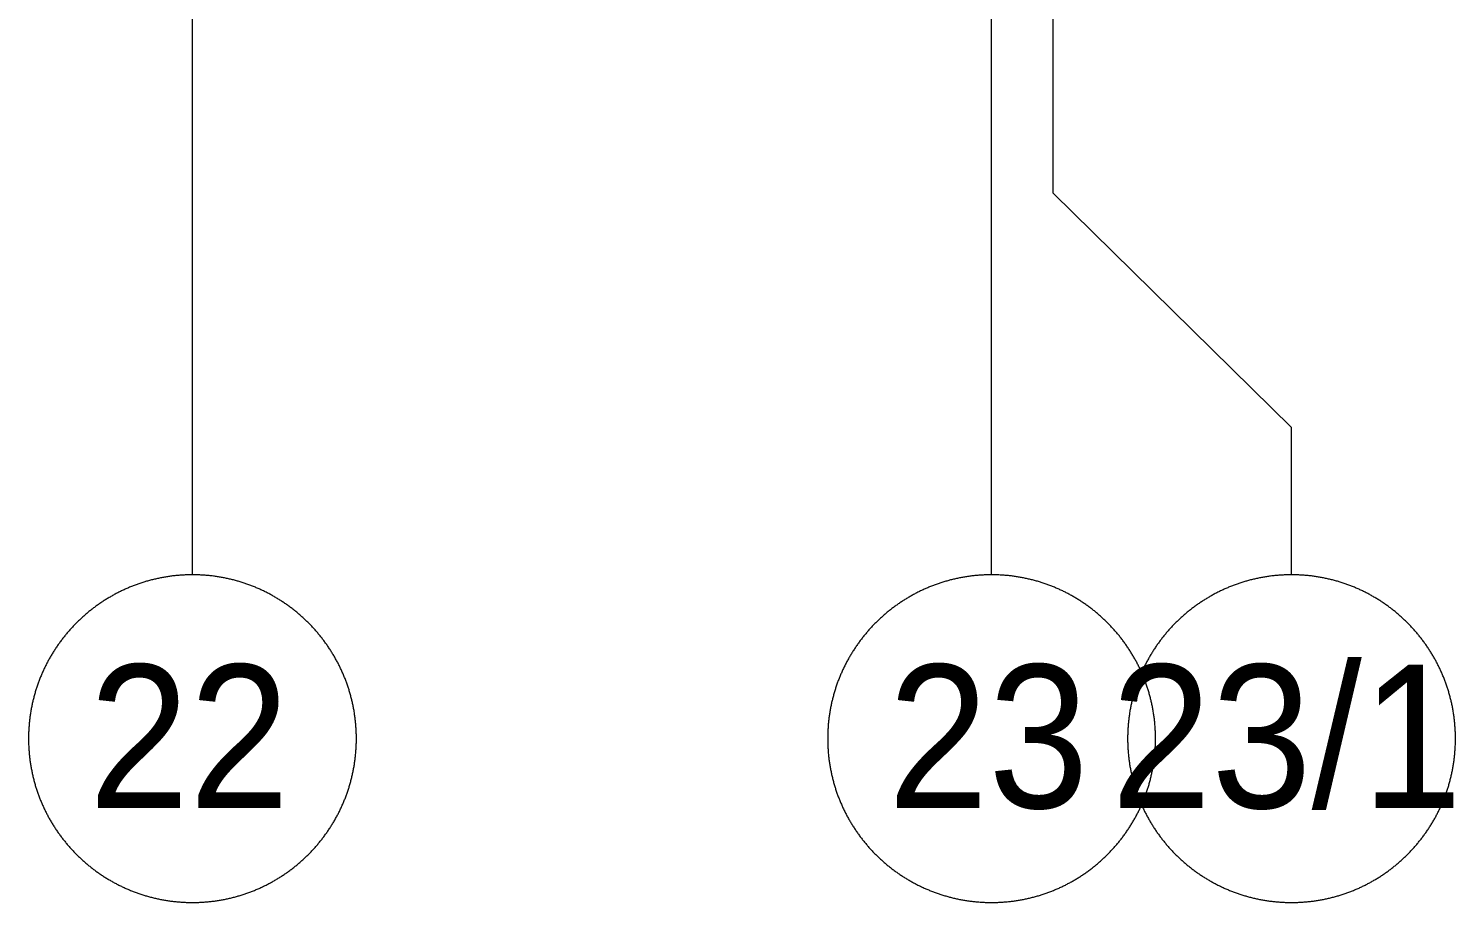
# Model space of a CAD drawing. Header units: millimetres. Extents: x 3914 to 443608, y -156176 to 78197.
# Drawn here: x 106117 to 113081, y -149619 to -145351 of the extents above; entities that cross this region are included whole.
import ezdxf

# ---------------------------------------------------------------- set-up
doc = ezdxf.new("R2010")
doc.units = ezdxf.units.MM
doc.linetypes.add('50_200_ШТРИХ_1Т_ш5_п1_п1_', pattern=[700, 500, -100, 0, -100])
doc.layers.add('Оси', color=7, linetype='Continuous', lineweight=9)
doc.layers.add('Оси-1', color=7, linetype='50_200_ШТРИХ_1Т_ш5_п1_п1_', lineweight=9)
doc.styles.add('Arial', font='arial.ttf', dxfattribs={"width": 0.9, "height": 700})

# ---------------------------------------------------------------- blocks, each defined once
blk = doc.blocks.new('Ось сетки - D8-29747960-Объем проектирования 1 этажа')
at = {"layer": 'Оси-1'}
for start, end in [(360, 180), (180, 360)]:
    blk.add_arc((0, 0), 4, start, end, dxfattribs=at)

msp = doc.modelspace()

# ---------------------------------------------------------------- linework, layer by layer
at = {"layer": 'Оси'}
for points in [[(106917, -148019), (106917, -143019), (106917, -123722.6), (106917, -118722.6)], [(110817, -148019), (110817, -143019), (110817, -129197.6), (110817, -124197.6)], [(112280.8, -148019), (112280.8, -147299.5), (111117, -146155.8), (111117, -141155.8), (111117, -129197.6), (111117, -124197.6)]]:
    msp.add_lwpolyline(points, dxfattribs=at)

# ---------------------------------------------------------------- block references
at = {"layer": 'Оси-1', "xscale": 199.9999999999999, "yscale": 199.9999999999999, "zscale": 199.9999999999999}
for p in [(106917, -148819), (110817, -148819), (112280.8, -148819)]:
    msp.add_blockref('Ось сетки - D8-29747960-Объем проектирования 1 этажа', p, dxfattribs=at)

# ---------------------------------------------------------------- texts
at = {"layer": 'Оси', "char_height": 700, "attachment_point": 1, "style": 'Arial'}
for s, insert, width in [('22', (106411.8, -148457.7), 1212.151), ('23', (110311.8, -148457.7), 1212.151), ('23/1', (111400.2, -148457.7), 2121.265)]:
    msp.add_mtext(s, dxfattribs=dict(at, insert=insert, width=width))

doc.saveas('drawing.dxf')
